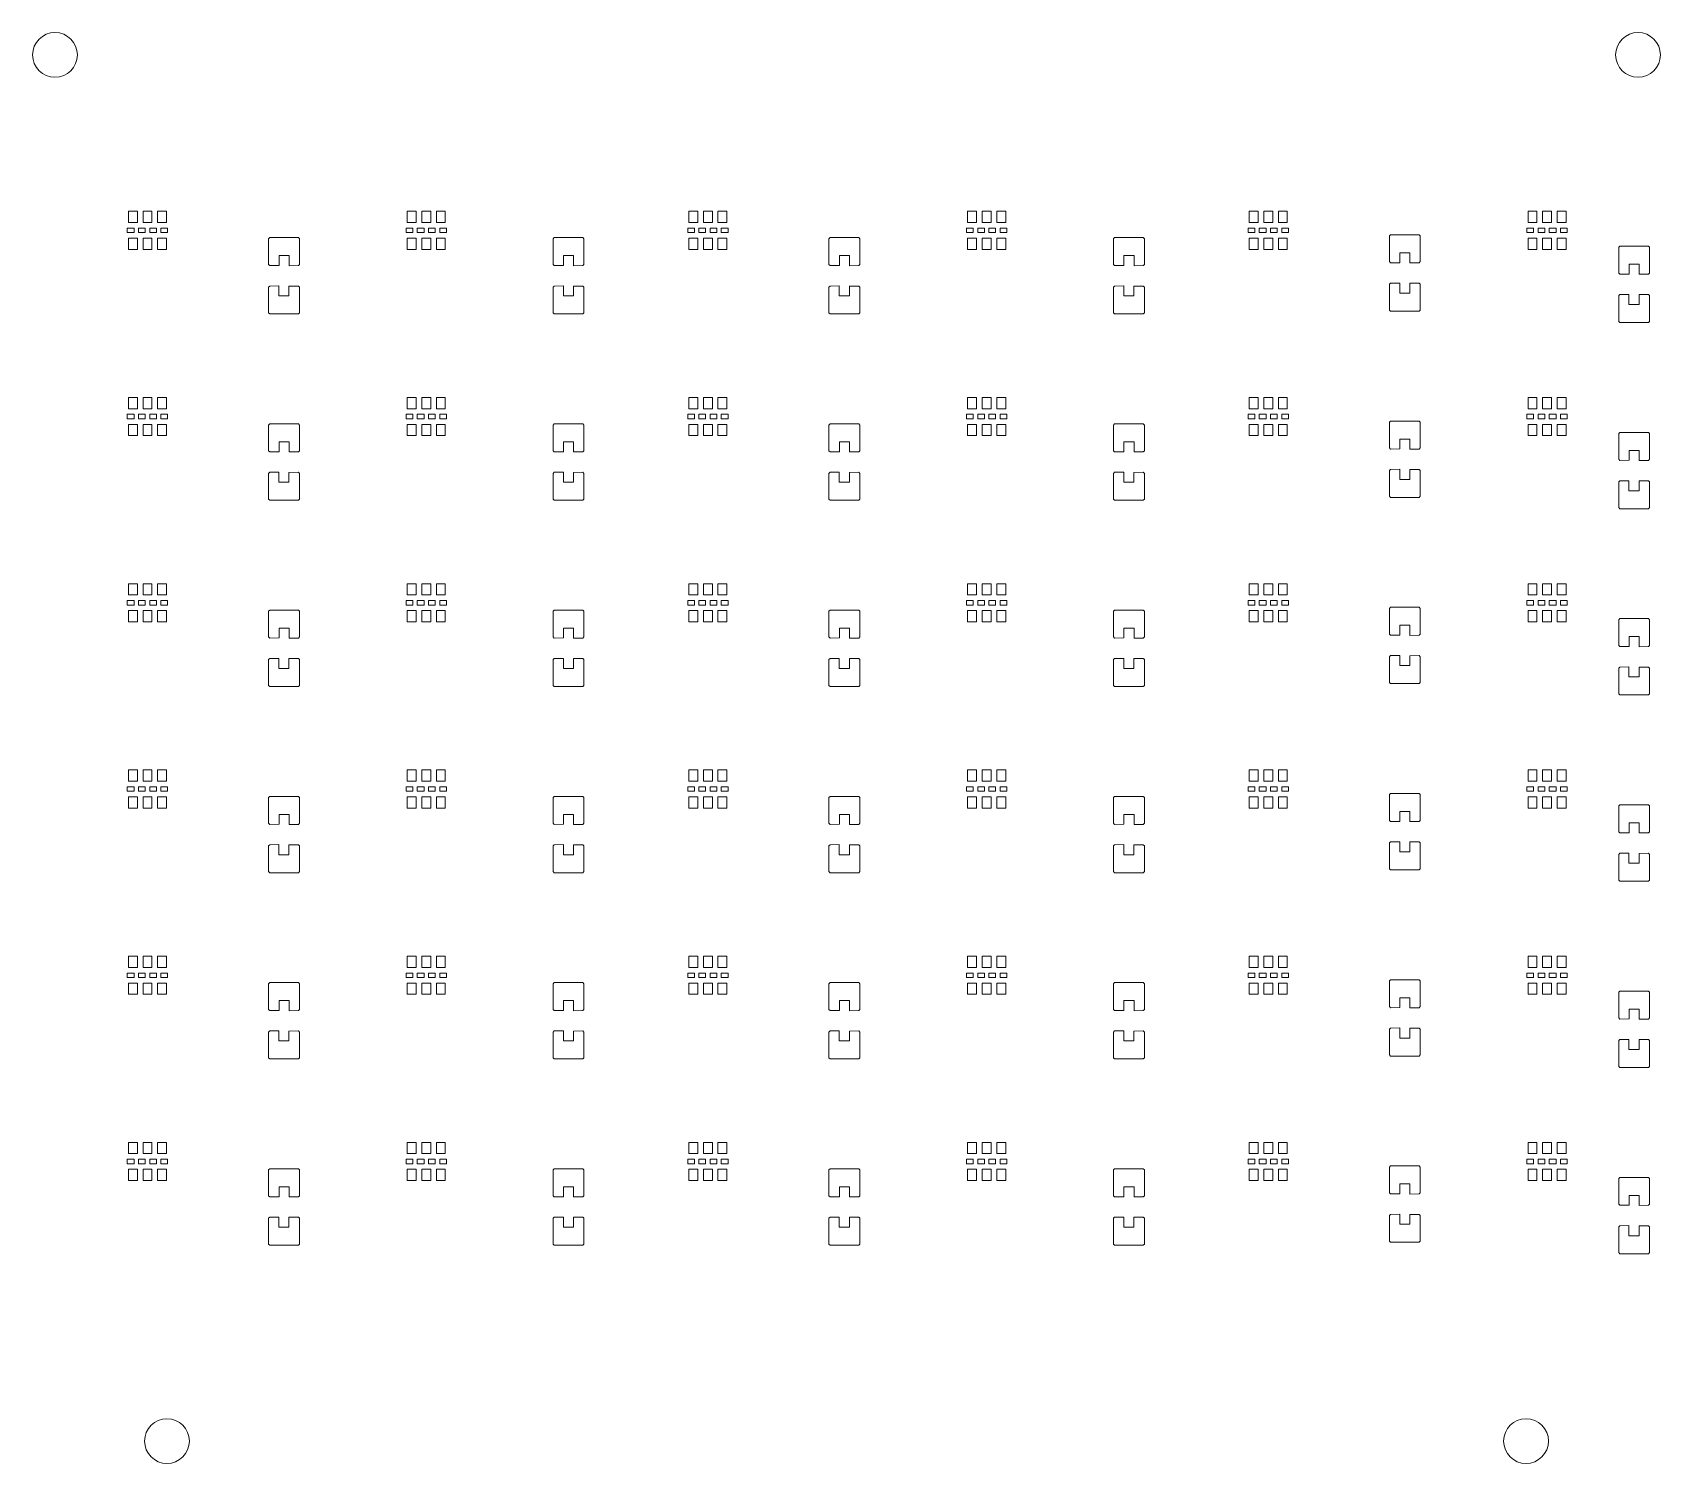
# Model space of a CAD drawing. Header units: millimetres. Extents: x 65 to 141, y 93 to 236.
# Drawn here: x 68.3 to 140.9, y 171.9 to 235.8 of the extents above; entities that cross this region are included whole.
import ezdxf

# ---------------------------------------------------------------- set-up
doc = ezdxf.new("R2010")
doc.units = ezdxf.units.MM
doc.header["$MEASUREMENT"] = 0
doc.layers.add('Multi-Layer', color=7, linetype='Continuous', lineweight=0)

# ---------------------------------------------------------------- blocks, each defined once
blk = doc.blocks.new('Block_0')
at = {"layer": 'Multi-Layer', "color": 1, "lineweight": 9, "true_color": 0xff0000}
for points in [[(72.948, 227.825), (72.548, 227.825), (72.548, 227.325), (72.948, 227.325)], [(73.598, 227.825), (73.198, 227.825), (73.198, 227.325), (73.598, 227.325)], [(74.248, 227.825), (73.848, 227.825), (73.848, 227.325), (74.248, 227.325)], [(85.394, 227.325), (85.394, 227.825), (84.994, 227.825), (84.994, 227.325)], [(86.044, 227.825), (85.644, 227.825), (85.644, 227.325), (86.044, 227.325)], [(86.294, 227.825), (86.294, 227.325), (86.694, 227.325), (86.694, 227.825)], [(97.967, 227.325), (97.967, 227.825), (97.567, 227.825), (97.567, 227.325)], [(98.617, 227.825), (98.217, 227.825), (98.217, 227.325), (98.617, 227.325)], [(98.867, 227.825), (98.867, 227.325), (99.267, 227.325), (99.267, 227.825)], [(110.413, 227.325), (110.413, 227.825), (110.013, 227.825), (110.013, 227.325)], [(111.063, 227.825), (110.663, 227.825), (110.663, 227.325), (111.063, 227.325)], [(111.313, 227.825), (111.313, 227.325), (111.713, 227.325), (111.713, 227.825)], [(122.986, 227.325), (122.986, 227.825), (122.586, 227.825), (122.586, 227.325)], [(123.636, 227.825), (123.236, 227.825), (123.236, 227.325), (123.636, 227.325)], [(124.286, 227.825), (123.886, 227.825), (123.886, 227.325), (124.286, 227.325)], [(135.432, 227.825), (135.032, 227.825), (135.032, 227.325), (135.432, 227.325)], [(136.082, 227.825), (135.682, 227.825), (135.682, 227.325), (136.082, 227.325)], [(136.332, 227.825), (136.332, 227.325), (136.732, 227.325), (136.732, 227.825)], [(72.498, 227.075), (72.498, 226.875), (72.798, 226.875), (72.798, 227.075)], [(72.998, 227.075), (72.998, 226.875), (73.298, 226.875), (73.298, 227.075)], [(73.798, 227.075), (73.498, 227.075), (73.498, 226.875), (73.798, 226.875)], [(74.298, 227.075), (73.998, 227.075), (73.998, 226.875), (74.298, 226.875)], [(84.944, 227.075), (84.944, 226.875), (85.244, 226.875), (85.244, 227.075)], [(85.444, 227.075), (85.444, 226.875), (85.744, 226.875), (85.744, 227.075)], [(86.244, 226.875), (86.244, 227.075), (85.944, 227.075), (85.944, 226.875)], [(86.744, 227.075), (86.444, 227.075), (86.444, 226.875), (86.744, 226.875)], [(97.517, 227.075), (97.517, 226.875), (97.817, 226.875), (97.817, 227.075)], [(98.017, 227.075), (98.017, 226.875), (98.317, 226.875), (98.317, 227.075)], [(98.817, 226.875), (98.817, 227.075), (98.517, 227.075), (98.517, 226.875)], [(99.317, 227.075), (99.017, 227.075), (99.017, 226.875), (99.317, 226.875)], [(109.963, 227.075), (109.963, 226.875), (110.263, 226.875), (110.263, 227.075)], [(110.463, 227.075), (110.463, 226.875), (110.763, 226.875), (110.763, 227.075)], [(111.263, 226.875), (111.263, 227.075), (110.963, 227.075), (110.963, 226.875)], [(111.763, 227.075), (111.463, 227.075), (111.463, 226.875), (111.763, 226.875)], [(122.536, 227.075), (122.536, 226.875), (122.836, 226.875), (122.836, 227.075)], [(123.036, 227.075), (123.036, 226.875), (123.336, 226.875), (123.336, 227.075)], [(123.836, 227.075), (123.536, 227.075), (123.536, 226.875), (123.836, 226.875)], [(124.336, 227.075), (124.036, 227.075), (124.036, 226.875), (124.336, 226.875)], [(128.842, 226.725), (128.842, 225.575), (128.892, 225.525), (129.312, 225.53), (129.312, 225.97), (129.762, 225.97), (129.762, 225.52), (130.172, 225.525), (130.222, 225.575), (130.222, 226.725), (130.172, 226.775), (128.892, 226.775)], [(134.982, 227.075), (134.982, 226.875), (135.282, 226.875), (135.282, 227.075)], [(135.482, 227.075), (135.482, 226.875), (135.782, 226.875), (135.782, 227.075)], [(136.282, 226.875), (136.282, 227.075), (135.982, 227.075), (135.982, 226.875)], [(136.782, 227.075), (136.482, 227.075), (136.482, 226.875), (136.782, 226.875)], [(72.948, 226.625), (72.548, 226.625), (72.548, 226.125), (72.948, 226.125)], [(73.598, 226.625), (73.198, 226.625), (73.198, 226.125), (73.598, 226.125)], [(73.848, 226.625), (73.848, 226.125), (74.248, 226.125), (74.248, 226.625)], [(78.804, 226.598), (78.804, 225.448), (78.854, 225.398), (79.274, 225.403), (79.274, 225.843), (79.724, 225.843), (79.724, 225.393), (80.134, 225.398), (80.184, 225.448), (80.184, 226.598), (80.134, 226.648), (78.854, 226.648)], [(85.394, 226.125), (85.394, 226.625), (84.994, 226.625), (84.994, 226.125)], [(85.644, 226.625), (85.644, 226.125), (86.044, 226.125), (86.044, 226.625)], [(86.294, 226.625), (86.294, 226.125), (86.694, 226.125), (86.694, 226.625)], [(91.504, 226.598), (91.504, 225.448), (91.554, 225.398), (91.974, 225.403), (91.974, 225.843), (92.424, 225.843), (92.424, 225.393), (92.834, 225.398), (92.884, 225.448), (92.884, 226.598), (92.834, 226.648), (91.554, 226.648)], [(97.967, 226.125), (97.967, 226.625), (97.567, 226.625), (97.567, 226.125)], [(98.217, 226.625), (98.217, 226.125), (98.617, 226.125), (98.617, 226.625)], [(98.867, 226.625), (98.867, 226.125), (99.267, 226.125), (99.267, 226.625)], [(103.823, 226.598), (103.823, 225.448), (103.873, 225.398), (104.293, 225.403), (104.293, 225.843), (104.743, 225.843), (104.743, 225.393), (105.153, 225.398), (105.203, 225.448), (105.203, 226.598), (105.153, 226.648), (103.873, 226.648)], [(110.413, 226.125), (110.413, 226.625), (110.013, 226.625), (110.013, 226.125)], [(110.663, 226.625), (110.663, 226.125), (111.063, 226.125), (111.063, 226.625)], [(111.313, 226.625), (111.313, 226.125), (111.713, 226.125), (111.713, 226.625)], [(116.523, 226.598), (116.523, 225.448), (116.573, 225.398), (116.993, 225.403), (116.993, 225.843), (117.443, 225.843), (117.443, 225.393), (117.853, 225.398), (117.903, 225.448), (117.903, 226.598), (117.853, 226.648), (116.573, 226.648)], [(122.986, 226.125), (122.986, 226.625), (122.586, 226.625), (122.586, 226.125)], [(123.236, 226.625), (123.236, 226.125), (123.636, 226.125), (123.636, 226.625)], [(123.886, 226.625), (123.886, 226.125), (124.286, 226.125), (124.286, 226.625)], [(135.432, 226.125), (135.432, 226.625), (135.032, 226.625), (135.032, 226.125)], [(136.082, 226.125), (136.082, 226.625), (135.682, 226.625), (135.682, 226.125)], [(136.332, 226.625), (136.332, 226.125), (136.732, 226.125), (136.732, 226.625)], [(140.459, 226.217), (140.409, 226.267), (139.129, 226.267), (139.079, 226.217), (139.079, 225.067), (139.129, 225.017), (139.549, 225.022), (139.549, 225.462), (139.999, 225.462), (139.999, 225.012), (140.409, 225.017), (140.459, 225.067)], [(130.222, 223.415), (130.222, 224.565), (130.172, 224.615), (129.752, 224.61), (129.752, 224.17), (129.302, 224.17), (129.302, 224.62), (128.892, 224.615), (128.842, 224.565), (128.842, 223.415), (128.892, 223.365), (130.172, 223.365)], [(80.184, 224.438), (80.134, 224.488), (79.714, 224.483), (79.714, 224.043), (79.264, 224.043), (79.264, 224.493), (78.854, 224.488), (78.804, 224.438), (78.804, 223.288), (78.854, 223.238), (80.134, 223.238), (80.184, 223.288)], [(92.884, 224.438), (92.834, 224.488), (92.414, 224.483), (92.414, 224.043), (91.964, 224.043), (91.964, 224.493), (91.554, 224.488), (91.504, 224.438), (91.504, 223.288), (91.554, 223.238), (92.834, 223.238), (92.884, 223.288)], [(105.203, 223.288), (105.203, 224.438), (105.153, 224.488), (104.733, 224.483), (104.733, 224.043), (104.283, 224.043), (104.283, 224.493), (103.873, 224.488), (103.823, 224.438), (103.823, 223.288), (103.873, 223.238), (105.153, 223.238)], [(117.903, 224.438), (117.853, 224.488), (117.433, 224.483), (117.433, 224.043), (116.983, 224.043), (116.983, 224.493), (116.573, 224.488), (116.523, 224.438), (116.523, 223.288), (116.573, 223.238), (117.853, 223.238), (117.903, 223.288)], [(140.459, 222.907), (140.459, 224.057), (140.409, 224.107), (139.989, 224.102), (139.989, 223.662), (139.539, 223.662), (139.539, 224.112), (139.129, 224.107), (139.079, 224.057), (139.079, 222.907), (139.129, 222.857), (140.409, 222.857)], [(72.548, 219.508), (72.548, 219.008), (72.948, 219.008), (72.948, 219.508)], [(73.198, 219.508), (73.198, 219.008), (73.598, 219.008), (73.598, 219.508)], [(73.848, 219.508), (73.848, 219.008), (74.248, 219.008), (74.248, 219.508)], [(85.394, 219.008), (85.394, 219.508), (84.994, 219.508), (84.994, 219.008)], [(85.644, 219.508), (85.644, 219.008), (86.044, 219.008), (86.044, 219.508)], [(86.294, 219.508), (86.294, 219.008), (86.694, 219.008), (86.694, 219.508)], [(97.967, 219.008), (97.967, 219.508), (97.567, 219.508), (97.567, 219.008)], [(98.217, 219.508), (98.217, 219.008), (98.617, 219.008), (98.617, 219.508)], [(98.867, 219.508), (98.867, 219.008), (99.267, 219.008), (99.267, 219.508)], [(110.413, 219.008), (110.413, 219.508), (110.013, 219.508), (110.013, 219.008)], [(110.663, 219.508), (110.663, 219.008), (111.063, 219.008), (111.063, 219.508)], [(111.313, 219.508), (111.313, 219.008), (111.713, 219.008), (111.713, 219.508)], [(122.986, 219.008), (122.986, 219.508), (122.586, 219.508), (122.586, 219.008)], [(123.236, 219.508), (123.236, 219.008), (123.636, 219.008), (123.636, 219.508)], [(123.886, 219.508), (123.886, 219.008), (124.286, 219.008), (124.286, 219.508)], [(135.432, 219.008), (135.432, 219.508), (135.032, 219.508), (135.032, 219.008)], [(136.082, 219.008), (136.082, 219.508), (135.682, 219.508), (135.682, 219.008)], [(136.332, 219.508), (136.332, 219.008), (136.732, 219.008), (136.732, 219.508)], [(72.498, 218.758), (72.498, 218.558), (72.798, 218.558), (72.798, 218.758)], [(72.998, 218.758), (72.998, 218.558), (73.298, 218.558), (73.298, 218.758)], [(73.798, 218.558), (73.798, 218.758), (73.498, 218.758), (73.498, 218.558)], [(74.298, 218.558), (74.298, 218.758), (73.998, 218.758), (73.998, 218.558)], [(84.944, 218.758), (84.944, 218.558), (85.244, 218.558), (85.244, 218.758)], [(85.444, 218.758), (85.444, 218.558), (85.744, 218.558), (85.744, 218.758)], [(86.244, 218.558), (86.244, 218.758), (85.944, 218.758), (85.944, 218.558)], [(86.744, 218.758), (86.444, 218.758), (86.444, 218.558), (86.744, 218.558)], [(97.517, 218.758), (97.517, 218.558), (97.817, 218.558), (97.817, 218.758)], [(98.017, 218.758), (98.017, 218.558), (98.317, 218.558), (98.317, 218.758)], [(98.817, 218.558), (98.817, 218.758), (98.517, 218.758), (98.517, 218.558)], [(99.317, 218.758), (99.017, 218.758), (99.017, 218.558), (99.317, 218.558)], [(109.963, 218.758), (109.963, 218.558), (110.263, 218.558), (110.263, 218.758)], [(110.463, 218.758), (110.463, 218.558), (110.763, 218.558), (110.763, 218.758)], [(111.263, 218.558), (111.263, 218.758), (110.963, 218.758), (110.963, 218.558)], [(111.763, 218.758), (111.463, 218.758), (111.463, 218.558), (111.763, 218.558)], [(122.536, 218.758), (122.536, 218.558), (122.836, 218.558), (122.836, 218.758)], [(123.036, 218.758), (123.036, 218.558), (123.336, 218.558), (123.336, 218.758)], [(123.536, 218.558), (123.836, 218.558), (123.836, 218.758), (123.536, 218.758)], [(124.336, 218.558), (124.336, 218.758), (124.036, 218.758), (124.036, 218.558)], [(134.982, 218.758), (134.982, 218.558), (135.282, 218.558), (135.282, 218.758)], [(135.482, 218.758), (135.482, 218.558), (135.782, 218.558), (135.782, 218.758)], [(136.282, 218.558), (136.282, 218.758), (135.982, 218.758), (135.982, 218.558)], [(136.782, 218.758), (136.482, 218.758), (136.482, 218.558), (136.782, 218.558)], [(72.948, 218.308), (72.548, 218.308), (72.548, 217.808), (72.948, 217.808)], [(73.198, 218.308), (73.198, 217.808), (73.598, 217.808), (73.598, 218.308)], [(73.848, 218.308), (73.848, 217.808), (74.248, 217.808), (74.248, 218.308)], [(78.804, 218.281), (78.804, 217.131), (78.854, 217.081), (79.274, 217.086), (79.274, 217.526), (79.724, 217.526), (79.724, 217.076), (80.134, 217.081), (80.184, 217.131), (80.184, 218.281), (80.134, 218.331), (78.854, 218.331)], [(85.394, 217.808), (85.394, 218.308), (84.994, 218.308), (84.994, 217.808)], [(85.644, 218.308), (85.644, 217.808), (86.044, 217.808), (86.044, 218.308)], [(86.294, 218.308), (86.294, 217.808), (86.694, 217.808), (86.694, 218.308)], [(91.504, 218.281), (91.504, 217.131), (91.554, 217.081), (91.974, 217.086), (91.974, 217.526), (92.424, 217.526), (92.424, 217.076), (92.834, 217.081), (92.884, 217.131), (92.884, 218.281), (92.834, 218.331), (91.554, 218.331)], [(97.967, 217.808), (97.967, 218.308), (97.567, 218.308), (97.567, 217.808)], [(98.217, 218.308), (98.217, 217.808), (98.617, 217.808), (98.617, 218.308)], [(98.867, 218.308), (98.867, 217.808), (99.267, 217.808), (99.267, 218.308)], [(103.823, 218.281), (103.823, 217.131), (103.873, 217.081), (104.293, 217.086), (104.293, 217.526), (104.743, 217.526), (104.743, 217.076), (105.153, 217.081), (105.203, 217.131), (105.203, 218.281), (105.153, 218.331), (103.873, 218.331)], [(110.413, 217.808), (110.413, 218.308), (110.013, 218.308), (110.013, 217.808)], [(110.663, 218.308), (110.663, 217.808), (111.063, 217.808), (111.063, 218.308)], [(111.313, 218.308), (111.313, 217.808), (111.713, 217.808), (111.713, 218.308)], [(116.523, 218.281), (116.523, 217.131), (116.573, 217.081), (116.993, 217.086), (116.993, 217.526), (117.443, 217.526), (117.443, 217.076), (117.853, 217.081), (117.903, 217.131), (117.903, 218.281), (117.853, 218.331), (116.573, 218.331)], [(122.986, 217.808), (122.986, 218.308), (122.586, 218.308), (122.586, 217.808)], [(123.636, 217.808), (123.636, 218.308), (123.236, 218.308), (123.236, 217.808)], [(123.886, 218.308), (123.886, 217.808), (124.286, 217.808), (124.286, 218.308)], [(128.842, 218.408), (128.842, 217.258), (128.892, 217.208), (129.312, 217.213), (129.312, 217.653), (129.762, 217.653), (129.762, 217.203), (130.172, 217.208), (130.222, 217.258), (130.222, 218.408), (130.172, 218.458), (128.892, 218.458)], [(135.432, 217.808), (135.432, 218.308), (135.032, 218.308), (135.032, 217.808)], [(136.082, 217.808), (136.082, 218.308), (135.682, 218.308), (135.682, 217.808)], [(136.332, 218.308), (136.332, 217.808), (136.732, 217.808), (136.732, 218.308)], [(139.079, 217.9), (139.079, 216.75), (139.129, 216.7), (139.549, 216.705), (139.549, 217.145), (139.999, 217.145), (139.999, 216.695), (140.409, 216.7), (140.459, 216.75), (140.459, 217.9), (140.409, 217.95), (139.129, 217.95)], [(80.184, 216.121), (80.134, 216.171), (79.714, 216.166), (79.714, 215.726), (79.264, 215.726), (79.264, 216.176), (78.854, 216.171), (78.804, 216.121), (78.804, 214.971), (78.854, 214.921), (80.134, 214.921), (80.184, 214.971)], [(92.884, 216.121), (92.834, 216.171), (92.414, 216.166), (92.414, 215.726), (91.964, 215.726), (91.964, 216.176), (91.554, 216.171), (91.504, 216.121), (91.504, 214.971), (91.554, 214.921), (92.834, 214.921), (92.884, 214.971)], [(105.203, 214.971), (105.203, 216.121), (105.153, 216.171), (104.733, 216.166), (104.733, 215.726), (104.283, 215.726), (104.283, 216.176), (103.873, 216.171), (103.823, 216.121), (103.823, 214.971), (103.873, 214.921), (105.153, 214.921)], [(117.903, 216.121), (117.853, 216.171), (117.433, 216.166), (117.433, 215.726), (116.983, 215.726), (116.983, 216.176), (116.573, 216.171), (116.523, 216.121), (116.523, 214.971), (116.573, 214.921), (117.853, 214.921), (117.903, 214.971)], [(130.222, 215.098), (130.222, 216.248), (130.172, 216.298), (129.752, 216.293), (129.752, 215.853), (129.302, 215.853), (129.302, 216.303), (128.892, 216.298), (128.842, 216.248), (128.842, 215.098), (128.892, 215.048), (130.172, 215.048)], [(140.459, 214.59), (140.459, 215.74), (140.409, 215.79), (139.989, 215.785), (139.989, 215.345), (139.539, 215.345), (139.539, 215.795), (139.129, 215.79), (139.079, 215.74), (139.079, 214.59), (139.129, 214.54), (140.409, 214.54)], [(72.548, 211.192), (72.548, 210.692), (72.948, 210.692), (72.948, 211.192)], [(73.198, 211.192), (73.198, 210.692), (73.598, 210.692), (73.598, 211.192)], [(73.848, 211.192), (73.848, 210.692), (74.248, 210.692), (74.248, 211.192)], [(85.394, 210.692), (85.394, 211.192), (84.994, 211.192), (84.994, 210.692)], [(85.644, 211.192), (85.644, 210.692), (86.044, 210.692), (86.044, 211.192)], [(86.294, 211.192), (86.294, 210.692), (86.694, 210.692), (86.694, 211.192)], [(97.967, 210.692), (97.967, 211.192), (97.567, 211.192), (97.567, 210.692)], [(98.217, 211.192), (98.217, 210.692), (98.617, 210.692), (98.617, 211.192)], [(98.867, 211.192), (98.867, 210.692), (99.267, 210.692), (99.267, 211.192)], [(110.413, 210.692), (110.413, 211.192), (110.013, 211.192), (110.013, 210.692)], [(110.663, 211.192), (110.663, 210.692), (111.063, 210.692), (111.063, 211.192)], [(111.313, 211.192), (111.313, 210.692), (111.713, 210.692), (111.713, 211.192)], [(122.986, 210.692), (122.986, 211.192), (122.586, 211.192), (122.586, 210.692)], [(123.236, 211.192), (123.236, 210.692), (123.636, 210.692), (123.636, 211.192)], [(123.886, 211.192), (123.886, 210.692), (124.286, 210.692), (124.286, 211.192)], [(135.432, 210.692), (135.432, 211.192), (135.032, 211.192), (135.032, 210.692)], [(136.082, 210.692), (136.082, 211.192), (135.682, 211.192), (135.682, 210.692)], [(136.332, 211.192), (136.332, 210.692), (136.732, 210.692), (136.732, 211.192)], [(72.498, 210.442), (72.498, 210.242), (72.798, 210.242), (72.798, 210.442)], [(72.998, 210.442), (72.998, 210.242), (73.298, 210.242), (73.298, 210.442)], [(73.798, 210.242), (73.798, 210.442), (73.498, 210.442), (73.498, 210.242)], [(74.298, 210.242), (74.298, 210.442), (73.998, 210.442), (73.998, 210.242)], [(84.944, 210.442), (84.944, 210.242), (85.244, 210.242), (85.244, 210.442)], [(85.444, 210.442), (85.444, 210.242), (85.744, 210.242), (85.744, 210.442)], [(86.244, 210.242), (86.244, 210.442), (85.944, 210.442), (85.944, 210.242)], [(86.744, 210.442), (86.444, 210.442), (86.444, 210.242), (86.744, 210.242)], [(97.517, 210.442), (97.517, 210.242), (97.817, 210.242), (97.817, 210.442)], [(98.017, 210.442), (98.017, 210.242), (98.317, 210.242), (98.317, 210.442)], [(98.817, 210.242), (98.817, 210.442), (98.517, 210.442), (98.517, 210.242)], [(99.317, 210.442), (99.017, 210.442), (99.017, 210.242), (99.317, 210.242)], [(109.963, 210.442), (109.963, 210.242), (110.263, 210.242), (110.263, 210.442)], [(110.463, 210.442), (110.463, 210.242), (110.763, 210.242), (110.763, 210.442)], [(111.263, 210.242), (111.263, 210.442), (110.963, 210.442), (110.963, 210.242)], [(111.763, 210.442), (111.463, 210.442), (111.463, 210.242), (111.763, 210.242)], [(122.536, 210.442), (122.536, 210.242), (122.836, 210.242), (122.836, 210.442)], [(123.036, 210.442), (123.036, 210.242), (123.336, 210.242), (123.336, 210.442)], [(123.536, 210.442), (123.536, 210.242), (123.836, 210.242), (123.836, 210.442)], [(124.336, 210.242), (124.336, 210.442), (124.036, 210.442), (124.036, 210.242)], [(128.842, 210.092), (128.842, 208.942), (128.892, 208.892), (129.312, 208.897), (129.312, 209.337), (129.762, 209.337), (129.762, 208.887), (130.172, 208.892), (130.222, 208.942), (130.222, 210.092), (130.172, 210.142), (128.892, 210.142)], [(134.982, 210.442), (134.982, 210.242), (135.282, 210.242), (135.282, 210.442)], [(135.482, 210.442), (135.482, 210.242), (135.782, 210.242), (135.782, 210.442)], [(136.282, 210.242), (136.282, 210.442), (135.982, 210.442), (135.982, 210.242)], [(136.782, 210.442), (136.482, 210.442), (136.482, 210.242), (136.782, 210.242)], [(72.948, 209.992), (72.548, 209.992), (72.548, 209.492), (72.948, 209.492)], [(73.198, 209.992), (73.198, 209.492), (73.598, 209.492), (73.598, 209.992)], [(73.848, 209.992), (73.848, 209.492), (74.248, 209.492), (74.248, 209.992)], [(78.804, 209.965), (78.804, 208.815), (78.854, 208.765), (79.274, 208.77), (79.274, 209.21), (79.724, 209.21), (79.724, 208.76), (80.134, 208.765), (80.184, 208.815), (80.184, 209.965), (80.134, 210.015), (78.854, 210.015)], [(85.394, 209.492), (85.394, 209.992), (84.994, 209.992), (84.994, 209.492)], [(85.644, 209.992), (85.644, 209.492), (86.044, 209.492), (86.044, 209.992)], [(86.294, 209.992), (86.294, 209.492), (86.694, 209.492), (86.694, 209.992)], [(91.504, 209.965), (91.504, 208.815), (91.554, 208.765), (91.974, 208.77), (91.974, 209.21), (92.424, 209.21), (92.424, 208.76), (92.834, 208.765), (92.884, 208.815), (92.884, 209.965), (92.834, 210.015), (91.554, 210.015)], [(97.967, 209.492), (97.967, 209.992), (97.567, 209.992), (97.567, 209.492)], [(98.217, 209.992), (98.217, 209.492), (98.617, 209.492), (98.617, 209.992)], [(98.867, 209.992), (98.867, 209.492), (99.267, 209.492), (99.267, 209.992)], [(103.823, 209.965), (103.823, 208.815), (103.873, 208.765), (104.293, 208.77), (104.293, 209.21), (104.743, 209.21), (104.743, 208.76), (105.153, 208.765), (105.203, 208.815), (105.203, 209.965), (105.153, 210.015), (103.873, 210.015)], [(110.413, 209.492), (110.413, 209.992), (110.013, 209.992), (110.013, 209.492)], [(110.663, 209.992), (110.663, 209.492), (111.063, 209.492), (111.063, 209.992)], [(111.313, 209.992), (111.313, 209.492), (111.713, 209.492), (111.713, 209.992)], [(116.523, 209.965), (116.523, 208.815), (116.573, 208.765), (116.993, 208.77), (116.993, 209.21), (117.443, 209.21), (117.443, 208.76), (117.853, 208.765), (117.903, 208.815), (117.903, 209.965), (117.853, 210.015), (116.573, 210.015)], [(122.986, 209.492), (122.986, 209.992), (122.586, 209.992), (122.586, 209.492)], [(123.236, 209.992), (123.236, 209.492), (123.636, 209.492), (123.636, 209.992)], [(123.886, 209.992), (123.886, 209.492), (124.286, 209.492), (124.286, 209.992)], [(135.432, 209.492), (135.432, 209.992), (135.032, 209.992), (135.032, 209.492)], [(136.082, 209.492), (136.082, 209.992), (135.682, 209.992), (135.682, 209.492)], [(136.332, 209.992), (136.332, 209.492), (136.732, 209.492), (136.732, 209.992)], [(139.079, 209.584), (139.079, 208.434), (139.129, 208.384), (139.549, 208.389), (139.549, 208.829), (139.999, 208.829), (139.999, 208.379), (140.409, 208.384), (140.459, 208.434), (140.459, 209.584), (140.409, 209.634), (139.129, 209.634)], [(80.184, 207.805), (80.134, 207.855), (79.714, 207.85), (79.714, 207.41), (79.264, 207.41), (79.264, 207.86), (78.854, 207.855), (78.804, 207.805), (78.804, 206.655), (78.854, 206.605), (80.134, 206.605), (80.184, 206.655)], [(92.884, 207.805), (92.834, 207.855), (92.414, 207.85), (92.414, 207.41), (91.964, 207.41), (91.964, 207.86), (91.554, 207.855), (91.504, 207.805), (91.504, 206.655), (91.554, 206.605), (92.834, 206.605), (92.884, 206.655)], [(105.203, 206.655), (105.203, 207.805), (105.153, 207.855), (104.733, 207.85), (104.733, 207.41), (104.283, 207.41), (104.283, 207.86), (103.873, 207.855), (103.823, 207.805), (103.823, 206.655), (103.873, 206.605), (105.153, 206.605)], [(117.903, 207.805), (117.853, 207.855), (117.433, 207.85), (117.433, 207.41), (116.983, 207.41), (116.983, 207.86), (116.573, 207.855), (116.523, 207.805), (116.523, 206.655), (116.573, 206.605), (117.853, 206.605), (117.903, 206.655)], [(130.222, 206.782), (130.222, 207.932), (130.172, 207.982), (129.752, 207.977), (129.752, 207.537), (129.302, 207.537), (129.302, 207.987), (128.892, 207.982), (128.842, 207.932), (128.842, 206.782), (128.892, 206.732), (130.172, 206.732)], [(140.459, 206.274), (140.459, 207.424), (140.409, 207.474), (139.989, 207.469), (139.989, 207.029), (139.539, 207.029), (139.539, 207.479), (139.129, 207.474), (139.079, 207.424), (139.079, 206.274), (139.129, 206.224), (140.409, 206.224)], [(72.548, 202.875), (72.548, 202.375), (72.948, 202.375), (72.948, 202.875)], [(73.198, 202.875), (73.198, 202.375), (73.598, 202.375), (73.598, 202.875)], [(73.848, 202.875), (73.848, 202.375), (74.248, 202.375), (74.248, 202.875)], [(85.394, 202.375), (85.394, 202.875), (84.994, 202.875), (84.994, 202.375)], [(85.644, 202.875), (85.644, 202.375), (86.044, 202.375), (86.044, 202.875)], [(86.294, 202.875), (86.294, 202.375), (86.694, 202.375), (86.694, 202.875)], [(97.967, 202.375), (97.967, 202.875), (97.567, 202.875), (97.567, 202.375)], [(98.217, 202.875), (98.217, 202.375), (98.617, 202.375), (98.617, 202.875)], [(98.867, 202.875), (98.867, 202.375), (99.267, 202.375), (99.267, 202.875)], [(110.413, 202.375), (110.413, 202.875), (110.013, 202.875), (110.013, 202.375)], [(110.663, 202.875), (110.663, 202.375), (111.063, 202.375), (111.063, 202.875)], [(111.313, 202.875), (111.313, 202.375), (111.713, 202.375), (111.713, 202.875)], [(122.986, 202.375), (122.986, 202.875), (122.586, 202.875), (122.586, 202.375)], [(123.236, 202.875), (123.236, 202.375), (123.636, 202.375), (123.636, 202.875)], [(123.886, 202.875), (123.886, 202.375), (124.286, 202.375), (124.286, 202.875)], [(135.432, 202.375), (135.432, 202.875), (135.032, 202.875), (135.032, 202.375)], [(136.082, 202.375), (136.082, 202.875), (135.682, 202.875), (135.682, 202.375)], [(136.332, 202.875), (136.332, 202.375), (136.732, 202.375), (136.732, 202.875)], [(72.498, 202.125), (72.498, 201.925), (72.798, 201.925), (72.798, 202.125)], [(72.998, 202.125), (72.998, 201.925), (73.298, 201.925), (73.298, 202.125)], [(73.798, 201.925), (73.798, 202.125), (73.498, 202.125), (73.498, 201.925)], [(74.298, 201.925), (74.298, 202.125), (73.998, 202.125), (73.998, 201.925)], [(84.944, 202.125), (84.944, 201.925), (85.244, 201.925), (85.244, 202.125)], [(85.444, 202.125), (85.444, 201.925), (85.744, 201.925), (85.744, 202.125)], [(86.244, 201.925), (86.244, 202.125), (85.944, 202.125), (85.944, 201.925)], [(86.744, 202.125), (86.444, 202.125), (86.444, 201.925), (86.744, 201.925)], [(97.517, 202.125), (97.517, 201.925), (97.817, 201.925), (97.817, 202.125)], [(98.017, 202.125), (98.017, 201.925), (98.317, 201.925), (98.317, 202.125)], [(98.817, 201.925), (98.817, 202.125), (98.517, 202.125), (98.517, 201.925)], [(99.317, 202.125), (99.017, 202.125), (99.017, 201.925), (99.317, 201.925)], [(109.963, 202.125), (109.963, 201.925), (110.263, 201.925), (110.263, 202.125)], [(110.463, 202.125), (110.463, 201.925), (110.763, 201.925), (110.763, 202.125)], [(111.263, 201.925), (111.263, 202.125), (110.963, 202.125), (110.963, 201.925)], [(111.763, 202.125), (111.463, 202.125), (111.463, 201.925), (111.763, 201.925)], [(122.536, 202.125), (122.536, 201.925), (122.836, 201.925), (122.836, 202.125)], [(123.036, 202.125), (123.036, 201.925), (123.336, 201.925), (123.336, 202.125)], [(123.536, 201.925), (123.836, 201.925), (123.836, 202.125), (123.536, 202.125)], [(124.336, 201.925), (124.336, 202.125), (124.036, 202.125), (124.036, 201.925)], [(134.982, 202.125), (134.982, 201.925), (135.282, 201.925), (135.282, 202.125)], [(135.482, 202.125), (135.482, 201.925), (135.782, 201.925), (135.782, 202.125)], [(136.282, 201.925), (136.282, 202.125), (135.982, 202.125), (135.982, 201.925)], [(136.782, 202.125), (136.482, 202.125), (136.482, 201.925), (136.782, 201.925)], [(72.948, 201.675), (72.548, 201.675), (72.548, 201.175), (72.948, 201.175)], [(73.198, 201.675), (73.198, 201.175), (73.598, 201.175), (73.598, 201.675)], [(73.848, 201.675), (73.848, 201.175), (74.248, 201.175), (74.248, 201.675)], [(78.804, 201.648), (78.804, 200.498), (78.854, 200.448), (79.274, 200.453), (79.274, 200.893), (79.724, 200.893), (79.724, 200.443), (80.134, 200.448), (80.184, 200.498), (80.184, 201.648), (80.134, 201.698), (78.854, 201.698)], [(85.394, 201.175), (85.394, 201.675), (84.994, 201.675), (84.994, 201.175)], [(85.644, 201.675), (85.644, 201.175), (86.044, 201.175), (86.044, 201.675)], [(86.294, 201.675), (86.294, 201.175), (86.694, 201.175), (86.694, 201.675)], [(91.504, 201.648), (91.504, 200.498), (91.554, 200.448), (91.974, 200.453), (91.974, 200.893), (92.424, 200.893), (92.424, 200.443), (92.834, 200.448), (92.884, 200.498), (92.884, 201.648), (92.834, 201.698), (91.554, 201.698)], [(97.967, 201.175), (97.967, 201.675), (97.567, 201.675), (97.567, 201.175)], [(98.217, 201.675), (98.217, 201.175), (98.617, 201.175), (98.617, 201.675)], [(98.867, 201.675), (98.867, 201.175), (99.267, 201.175), (99.267, 201.675)], [(103.823, 201.648), (103.823, 200.498), (103.873, 200.448), (104.293, 200.453), (104.293, 200.893), (104.743, 200.893), (104.743, 200.443), (105.153, 200.448), (105.203, 200.498), (105.203, 201.648), (105.153, 201.698), (103.873, 201.698)], [(110.413, 201.175), (110.413, 201.675), (110.013, 201.675), (110.013, 201.175)], [(110.663, 201.675), (110.663, 201.175), (111.063, 201.175), (111.063, 201.675)], [(111.313, 201.675), (111.313, 201.175), (111.713, 201.175), (111.713, 201.675)], [(116.523, 201.648), (116.523, 200.498), (116.573, 200.448), (116.993, 200.453), (116.993, 200.893), (117.443, 200.893), (117.443, 200.443), (117.853, 200.448), (117.903, 200.498), (117.903, 201.648), (117.853, 201.698), (116.573, 201.698)], [(122.986, 201.175), (122.986, 201.675), (122.586, 201.675), (122.586, 201.175)], [(123.636, 201.175), (123.636, 201.675), (123.236, 201.675), (123.236, 201.175)], [(123.886, 201.675), (123.886, 201.175), (124.286, 201.175), (124.286, 201.675)], [(128.842, 201.775), (128.842, 200.625), (128.892, 200.575), (129.312, 200.58), (129.312, 201.02), (129.762, 201.02), (129.762, 200.57), (130.172, 200.575), (130.222, 200.625), (130.222, 201.775), (130.172, 201.825), (128.892, 201.825)], [(135.432, 201.175), (135.432, 201.675), (135.032, 201.675), (135.032, 201.175)], [(136.082, 201.175), (136.082, 201.675), (135.682, 201.675), (135.682, 201.175)], [(136.332, 201.675), (136.332, 201.175), (136.732, 201.175), (136.732, 201.675)], [(139.079, 201.267), (139.079, 200.117), (139.129, 200.067), (139.549, 200.072), (139.549, 200.512), (139.999, 200.512), (139.999, 200.062), (140.409, 200.067), (140.459, 200.117), (140.459, 201.267), (140.409, 201.317), (139.129, 201.317)], [(80.184, 199.488), (80.134, 199.538), (79.714, 199.533), (79.714, 199.093), (79.264, 199.093), (79.264, 199.543), (78.854, 199.538), (78.804, 199.488), (78.804, 198.338), (78.854, 198.288), (80.134, 198.288), (80.184, 198.338)], [(92.884, 199.488), (92.834, 199.538), (92.414, 199.533), (92.414, 199.093), (91.964, 199.093), (91.964, 199.543), (91.554, 199.538), (91.504, 199.488), (91.504, 198.338), (91.554, 198.288), (92.834, 198.288), (92.884, 198.338)], [(105.203, 198.338), (105.203, 199.488), (105.153, 199.538), (104.733, 199.533), (104.733, 199.093), (104.283, 199.093), (104.283, 199.543), (103.873, 199.538), (103.823, 199.488), (103.823, 198.338), (103.873, 198.288), (105.153, 198.288)], [(117.903, 199.488), (117.853, 199.538), (117.433, 199.533), (117.433, 199.093), (116.983, 199.093), (116.983, 199.543), (116.573, 199.538), (116.523, 199.488), (116.523, 198.338), (116.573, 198.288), (117.853, 198.288), (117.903, 198.338)], [(130.222, 198.465), (130.222, 199.615), (130.172, 199.665), (129.752, 199.66), (129.752, 199.22), (129.302, 199.22), (129.302, 199.67), (128.892, 199.665), (128.842, 199.615), (128.842, 198.465), (128.892, 198.415), (130.172, 198.415)], [(140.459, 197.957), (140.459, 199.107), (140.409, 199.157), (139.989, 199.152), (139.989, 198.712), (139.539, 198.712), (139.539, 199.162), (139.129, 199.157), (139.079, 199.107), (139.079, 197.957), (139.129, 197.907), (140.409, 197.907)], [(72.548, 194.558), (72.548, 194.058), (72.948, 194.058), (72.948, 194.558)], [(73.198, 194.558), (73.198, 194.058), (73.598, 194.058), (73.598, 194.558)], [(73.848, 194.558), (73.848, 194.058), (74.248, 194.058), (74.248, 194.558)], [(85.394, 194.058), (85.394, 194.558), (84.994, 194.558), (84.994, 194.058)], [(85.644, 194.558), (85.644, 194.058), (86.044, 194.058), (86.044, 194.558)], [(86.294, 194.558), (86.294, 194.058), (86.694, 194.058), (86.694, 194.558)], [(97.967, 194.058), (97.967, 194.558), (97.567, 194.558), (97.567, 194.058)], [(98.217, 194.558), (98.217, 194.058), (98.617, 194.058), (98.617, 194.558)], [(98.867, 194.558), (98.867, 194.058), (99.267, 194.058), (99.267, 194.558)], [(110.413, 194.058), (110.413, 194.558), (110.013, 194.558), (110.013, 194.058)], [(110.663, 194.558), (110.663, 194.058), (111.063, 194.058), (111.063, 194.558)], [(111.313, 194.558), (111.313, 194.058), (111.713, 194.058), (111.713, 194.558)], [(122.986, 194.058), (122.986, 194.558), (122.586, 194.558), (122.586, 194.058)], [(123.236, 194.558), (123.236, 194.058), (123.636, 194.058), (123.636, 194.558)], [(123.886, 194.558), (123.886, 194.058), (124.286, 194.058), (124.286, 194.558)], [(135.432, 194.058), (135.432, 194.558), (135.032, 194.558), (135.032, 194.058)], [(136.082, 194.058), (136.082, 194.558), (135.682, 194.558), (135.682, 194.058)], [(136.332, 194.558), (136.332, 194.058), (136.732, 194.058), (136.732, 194.558)], [(72.498, 193.809), (72.498, 193.609), (72.798, 193.609), (72.798, 193.809)], [(72.948, 193.359), (72.548, 193.359), (72.548, 192.859), (72.948, 192.859)], [(72.998, 193.809), (72.998, 193.609), (73.298, 193.609), (73.298, 193.809)], [(73.198, 193.359), (73.198, 192.859), (73.598, 192.859), (73.598, 193.359)], [(73.798, 193.609), (73.798, 193.809), (73.498, 193.809), (73.498, 193.609)], [(73.848, 193.359), (73.848, 192.859), (74.248, 192.859), (74.248, 193.359)], [(74.298, 193.609), (74.298, 193.809), (73.998, 193.809), (73.998, 193.609)], [(78.804, 193.332), (78.804, 192.182), (78.854, 192.132), (79.274, 192.137), (79.274, 192.577), (79.724, 192.577), (79.724, 192.126), (80.134, 192.132), (80.184, 192.182), (80.184, 193.332), (80.134, 193.382), (78.854, 193.382)], [(84.944, 193.809), (84.944, 193.609), (85.244, 193.609), (85.244, 193.809)], [(85.394, 192.859), (85.394, 193.359), (84.994, 193.359), (84.994, 192.859)], [(85.444, 193.809), (85.444, 193.609), (85.744, 193.609), (85.744, 193.809)], [(85.644, 193.359), (85.644, 192.859), (86.044, 192.859), (86.044, 193.359)], [(86.244, 193.609), (86.244, 193.809), (85.944, 193.809), (85.944, 193.609)], [(86.294, 193.359), (86.294, 192.859), (86.694, 192.859), (86.694, 193.359)], [(86.744, 193.809), (86.444, 193.809), (86.444, 193.609), (86.744, 193.609)], [(91.504, 193.332), (91.504, 192.182), (91.554, 192.132), (91.974, 192.137), (91.974, 192.577), (92.424, 192.577), (92.424, 192.126), (92.834, 192.132), (92.884, 192.182), (92.884, 193.332), (92.834, 193.382), (91.554, 193.382)], [(97.517, 193.809), (97.517, 193.609), (97.817, 193.609), (97.817, 193.809)], [(97.967, 192.859), (97.967, 193.359), (97.567, 193.359), (97.567, 192.859)], [(98.017, 193.809), (98.017, 193.609), (98.317, 193.609), (98.317, 193.809)], [(98.217, 193.359), (98.217, 192.859), (98.617, 192.859), (98.617, 193.359)], [(98.817, 193.609), (98.817, 193.809), (98.517, 193.809), (98.517, 193.609)], [(98.867, 193.359), (98.867, 192.859), (99.267, 192.859), (99.267, 193.359)], [(99.317, 193.809), (99.017, 193.809), (99.017, 193.609), (99.317, 193.609)], [(103.823, 193.332), (103.823, 192.182), (103.873, 192.132), (104.293, 192.137), (104.293, 192.577), (104.743, 192.577), (104.743, 192.126), (105.153, 192.132), (105.203, 192.182), (105.203, 193.332), (105.153, 193.382), (103.873, 193.382)], [(109.963, 193.809), (109.963, 193.609), (110.263, 193.609), (110.263, 193.809)], [(110.413, 192.859), (110.413, 193.359), (110.013, 193.359), (110.013, 192.859)], [(110.463, 193.809), (110.463, 193.609), (110.763, 193.609), (110.763, 193.809)], [(110.663, 193.359), (110.663, 192.859), (111.063, 192.859), (111.063, 193.359)], [(111.263, 193.609), (111.263, 193.809), (110.963, 193.809), (110.963, 193.609)], [(111.313, 193.359), (111.313, 192.859), (111.713, 192.859), (111.713, 193.359)], [(111.763, 193.809), (111.463, 193.809), (111.463, 193.609), (111.763, 193.609)], [(116.523, 193.332), (116.523, 192.182), (116.573, 192.132), (116.993, 192.137), (116.993, 192.577), (117.443, 192.577), (117.443, 192.126), (117.853, 192.132), (117.903, 192.182), (117.903, 193.332), (117.853, 193.382), (116.573, 193.382)], [(122.536, 193.809), (122.536, 193.609), (122.836, 193.609), (122.836, 193.809)], [(122.986, 192.859), (122.986, 193.359), (122.586, 193.359), (122.586, 192.859)], [(123.036, 193.809), (123.036, 193.609), (123.336, 193.609), (123.336, 193.809)], [(123.236, 193.359), (123.236, 192.859), (123.636, 192.859), (123.636, 193.359)], [(123.536, 193.809), (123.536, 193.609), (123.836, 193.609), (123.836, 193.809)], [(123.886, 193.359), (123.886, 192.859), (124.286, 192.859), (124.286, 193.359)], [(124.336, 193.609), (124.336, 193.809), (124.036, 193.809), (124.036, 193.609)], [(128.842, 193.459), (128.842, 192.309), (128.892, 192.259), (129.312, 192.264), (129.312, 192.704), (129.762, 192.704), (129.762, 192.253), (130.172, 192.259), (130.222, 192.309), (130.222, 193.459), (130.172, 193.509), (128.892, 193.509)], [(134.982, 193.809), (134.982, 193.609), (135.282, 193.609), (135.282, 193.809)], [(135.432, 192.859), (135.432, 193.359), (135.032, 193.359), (135.032, 192.859)], [(135.482, 193.809), (135.482, 193.609), (135.782, 193.609), (135.782, 193.809)], [(136.082, 192.859), (136.082, 193.359), (135.682, 193.359), (135.682, 192.859)], [(136.282, 193.609), (136.282, 193.809), (135.982, 193.809), (135.982, 193.609)], [(136.332, 193.359), (136.332, 192.859), (136.732, 192.859), (136.732, 193.359)], [(136.782, 193.809), (136.482, 193.809), (136.482, 193.609), (136.782, 193.609)], [(139.079, 192.951), (139.079, 191.801), (139.129, 191.751), (139.549, 191.756), (139.549, 192.196), (139.999, 192.196), (139.999, 191.745), (140.409, 191.751), (140.459, 191.801), (140.459, 192.951), (140.409, 193.001), (139.129, 193.001)], [(80.184, 191.172), (80.134, 191.222), (79.714, 191.217), (79.714, 190.777), (79.264, 190.777), (79.264, 191.227), (78.854, 191.222), (78.804, 191.172), (78.804, 190.022), (78.854, 189.972), (80.134, 189.972), (80.184, 190.022)], [(92.884, 191.172), (92.834, 191.222), (92.414, 191.217), (92.414, 190.777), (91.964, 190.777), (91.964, 191.227), (91.554, 191.222), (91.504, 191.172), (91.504, 190.022), (91.554, 189.972), (92.834, 189.972), (92.884, 190.022)], [(105.203, 190.022), (105.203, 191.172), (105.153, 191.222), (104.733, 191.217), (104.733, 190.777), (104.283, 190.777), (104.283, 191.227), (103.873, 191.222), (103.823, 191.172), (103.823, 190.022), (103.873, 189.972), (105.153, 189.972)], [(117.903, 191.172), (117.853, 191.222), (117.433, 191.217), (117.433, 190.777), (116.983, 190.777), (116.983, 191.227), (116.573, 191.222), (116.523, 191.172), (116.523, 190.022), (116.573, 189.972), (117.853, 189.972), (117.903, 190.022)], [(130.222, 190.149), (130.222, 191.299), (130.172, 191.349), (129.752, 191.344), (129.752, 190.904), (129.302, 190.904), (129.302, 191.354), (128.892, 191.349), (128.842, 191.299), (128.842, 190.149), (128.892, 190.099), (130.172, 190.099)], [(140.459, 189.641), (140.459, 190.791), (140.409, 190.841), (139.989, 190.836), (139.989, 190.396), (139.539, 190.396), (139.539, 190.846), (139.129, 190.841), (139.079, 190.791), (139.079, 189.641), (139.129, 189.591), (140.409, 189.591)], [(72.548, 186.242), (72.548, 185.742), (72.948, 185.742), (72.948, 186.242)], [(73.198, 186.242), (73.198, 185.742), (73.598, 185.742), (73.598, 186.242)], [(73.848, 186.242), (73.848, 185.742), (74.248, 185.742), (74.248, 186.242)], [(85.394, 185.742), (85.394, 186.242), (84.994, 186.242), (84.994, 185.742)], [(85.644, 186.242), (85.644, 185.742), (86.044, 185.742), (86.044, 186.242)], [(86.294, 186.242), (86.294, 185.742), (86.694, 185.742), (86.694, 186.242)], [(97.967, 185.742), (97.967, 186.242), (97.567, 186.242), (97.567, 185.742)], [(98.217, 186.242), (98.217, 185.742), (98.617, 185.742), (98.617, 186.242)], [(98.867, 186.242), (98.867, 185.742), (99.267, 185.742), (99.267, 186.242)], [(110.413, 185.742), (110.413, 186.242), (110.013, 186.242), (110.013, 185.742)], [(110.663, 186.242), (110.663, 185.742), (111.063, 185.742), (111.063, 186.242)], [(111.313, 186.242), (111.313, 185.742), (111.713, 185.742), (111.713, 186.242)], [(122.986, 185.742), (122.986, 186.242), (122.586, 186.242), (122.586, 185.742)], [(123.236, 186.242), (123.236, 185.742), (123.636, 185.742), (123.636, 186.242)], [(123.886, 186.242), (123.886, 185.742), (124.286, 185.742), (124.286, 186.242)], [(135.432, 185.742), (135.432, 186.242), (135.032, 186.242), (135.032, 185.742)], [(136.082, 185.742), (136.082, 186.242), (135.682, 186.242), (135.682, 185.742)], [(136.332, 186.242), (136.332, 185.742), (136.732, 185.742), (136.732, 186.242)], [(72.498, 185.492), (72.498, 185.292), (72.798, 185.292), (72.798, 185.492)], [(72.998, 185.492), (72.998, 185.292), (73.298, 185.292), (73.298, 185.492)], [(73.798, 185.292), (73.798, 185.492), (73.498, 185.492), (73.498, 185.292)], [(74.298, 185.292), (74.298, 185.492), (73.998, 185.492), (73.998, 185.292)], [(84.944, 185.492), (84.944, 185.292), (85.244, 185.292), (85.244, 185.492)], [(85.444, 185.492), (85.444, 185.292), (85.744, 185.292), (85.744, 185.492)], [(86.244, 185.292), (86.244, 185.492), (85.944, 185.492), (85.944, 185.292)], [(86.744, 185.492), (86.444, 185.492), (86.444, 185.292), (86.744, 185.292)], [(97.517, 185.492), (97.517, 185.292), (97.817, 185.292), (97.817, 185.492)], [(98.017, 185.492), (98.017, 185.292), (98.317, 185.292), (98.317, 185.492)], [(98.817, 185.292), (98.817, 185.492), (98.517, 185.492), (98.517, 185.292)], [(99.317, 185.492), (99.017, 185.492), (99.017, 185.292), (99.317, 185.292)], [(109.963, 185.492), (109.963, 185.292), (110.263, 185.292), (110.263, 185.492)], [(110.463, 185.492), (110.463, 185.292), (110.763, 185.292), (110.763, 185.492)], [(111.263, 185.292), (111.263, 185.492), (110.963, 185.492), (110.963, 185.292)], [(111.763, 185.492), (111.463, 185.492), (111.463, 185.292), (111.763, 185.292)], [(122.536, 185.492), (122.536, 185.292), (122.836, 185.292), (122.836, 185.492)], [(123.036, 185.492), (123.036, 185.292), (123.336, 185.292), (123.336, 185.492)], [(123.836, 185.292), (123.836, 185.492), (123.536, 185.492), (123.536, 185.292)], [(124.336, 185.292), (124.336, 185.492), (124.036, 185.492), (124.036, 185.292)], [(134.982, 185.492), (134.982, 185.292), (135.282, 185.292), (135.282, 185.492)], [(135.482, 185.492), (135.482, 185.292), (135.782, 185.292), (135.782, 185.492)], [(136.282, 185.292), (136.282, 185.492), (135.982, 185.492), (135.982, 185.292)], [(136.782, 185.492), (136.482, 185.492), (136.482, 185.292), (136.782, 185.292)], [(72.548, 184.542), (72.948, 184.542), (72.948, 185.042), (72.548, 185.042)], [(73.198, 184.542), (73.598, 184.542), (73.598, 185.042), (73.198, 185.042)], [(73.848, 185.042), (73.848, 184.542), (74.248, 184.542), (74.248, 185.042)], [(78.804, 185.015), (78.804, 183.865), (78.854, 183.815), (79.274, 183.82), (79.274, 184.26), (79.724, 184.26), (79.724, 183.81), (80.134, 183.815), (80.184, 183.865), (80.184, 185.015), (80.134, 185.065), (78.854, 185.065)], [(84.994, 184.542), (85.394, 184.542), (85.394, 185.042), (84.994, 185.042)], [(85.644, 184.542), (86.044, 184.542), (86.044, 185.042), (85.644, 185.042)], [(86.294, 185.042), (86.294, 184.542), (86.694, 184.542), (86.694, 185.042)], [(91.504, 185.015), (91.504, 183.865), (91.554, 183.815), (91.974, 183.82), (91.974, 184.26), (92.424, 184.26), (92.424, 183.81), (92.834, 183.815), (92.884, 183.865), (92.884, 185.015), (92.834, 185.065), (91.554, 185.065)], [(97.567, 184.542), (97.967, 184.542), (97.967, 185.042), (97.567, 185.042)], [(98.217, 184.542), (98.617, 184.542), (98.617, 185.042), (98.217, 185.042)], [(98.867, 185.042), (98.867, 184.542), (99.267, 184.542), (99.267, 185.042)], [(103.823, 185.015), (103.823, 183.865), (103.873, 183.815), (104.293, 183.82), (104.293, 184.26), (104.743, 184.26), (104.743, 183.81), (105.153, 183.815), (105.203, 183.865), (105.203, 185.015), (105.153, 185.065), (103.873, 185.065)], [(110.013, 184.542), (110.413, 184.542), (110.413, 185.042), (110.013, 185.042)], [(110.663, 184.542), (111.063, 184.542), (111.063, 185.042), (110.663, 185.042)], [(111.313, 185.042), (111.313, 184.542), (111.713, 184.542), (111.713, 185.042)], [(116.523, 185.015), (116.523, 183.865), (116.573, 183.815), (116.993, 183.82), (116.993, 184.26), (117.443, 184.26), (117.443, 183.81), (117.853, 183.815), (117.903, 183.865), (117.903, 185.015), (117.853, 185.065), (116.573, 185.065)], [(122.586, 184.542), (122.986, 184.542), (122.986, 185.042), (122.586, 185.042)], [(123.236, 184.542), (123.636, 184.542), (123.636, 185.042), (123.236, 185.042)], [(123.886, 185.042), (123.886, 184.542), (124.286, 184.542), (124.286, 185.042)], [(128.842, 185.142), (128.842, 183.992), (128.892, 183.942), (129.312, 183.947), (129.312, 184.387), (129.762, 184.387), (129.762, 183.937), (130.172, 183.942), (130.222, 183.992), (130.222, 185.142), (130.172, 185.192), (128.892, 185.192)], [(135.032, 184.542), (135.432, 184.542), (135.432, 185.042), (135.032, 185.042)], [(136.082, 184.542), (136.082, 185.042), (135.682, 185.042), (135.682, 184.542)], [(136.332, 185.042), (136.332, 184.542), (136.732, 184.542), (136.732, 185.042)], [(139.079, 183.484), (139.129, 183.434), (139.549, 183.439), (139.549, 183.879), (139.999, 183.879), (139.999, 183.429), (140.409, 183.434), (140.459, 183.484), (140.459, 184.634), (140.409, 184.684), (139.129, 184.684), (139.079, 184.634)], [(78.804, 181.705), (78.854, 181.655), (80.134, 181.655), (80.184, 181.705), (80.184, 182.855), (80.134, 182.905), (79.714, 182.9), (79.714, 182.46), (79.264, 182.46), (79.264, 182.91), (78.854, 182.905), (78.804, 182.855)], [(91.504, 181.705), (91.554, 181.655), (92.834, 181.655), (92.884, 181.705), (92.884, 182.855), (92.834, 182.905), (92.414, 182.9), (92.414, 182.46), (91.964, 182.46), (91.964, 182.91), (91.554, 182.905), (91.504, 182.855)], [(103.823, 181.705), (103.873, 181.655), (105.153, 181.655), (105.203, 181.705), (105.203, 182.855), (105.153, 182.905), (104.733, 182.9), (104.733, 182.46), (104.283, 182.46), (104.283, 182.91), (103.873, 182.905), (103.823, 182.855)], [(116.523, 181.705), (116.573, 181.655), (117.853, 181.655), (117.903, 181.705), (117.903, 182.855), (117.853, 182.905), (117.433, 182.9), (117.433, 182.46), (116.983, 182.46), (116.983, 182.91), (116.573, 182.905), (116.523, 182.855)], [(128.842, 181.832), (128.892, 181.782), (130.172, 181.782), (130.222, 181.832), (130.222, 182.982), (130.172, 183.032), (129.752, 183.027), (129.752, 182.587), (129.302, 182.587), (129.302, 183.037), (128.892, 183.032), (128.842, 182.982)], [(139.079, 181.324), (139.129, 181.274), (140.409, 181.274), (140.459, 181.324), (140.459, 182.474), (140.409, 182.524), (139.989, 182.519), (139.989, 182.079), (139.539, 182.079), (139.539, 182.529), (139.129, 182.524), (139.079, 182.474)]]:
    blk.add_lwpolyline(points, close=True, dxfattribs=at)
for centre in [(69.267, 234.807), (139.944, 234.807)]:
    blk.add_circle(centre, 1, dxfattribs=at)
for points in [[(75.267, 172.907), (75.267, 173.46), (74.819, 173.907), (74.267, 173.907), (73.715, 173.907), (73.267, 173.46), (73.267, 172.907), (73.267, 172.355), (73.715, 171.907), (74.267, 171.907), (74.819, 171.907), (75.267, 172.355), (75.267, 172.907)], [(135.944, 172.907), (135.944, 173.46), (135.496, 173.907), (134.944, 173.907), (134.391, 173.907), (133.944, 173.46), (133.944, 172.907), (133.944, 172.355), (134.391, 171.907), (134.944, 171.907), (135.496, 171.907), (135.944, 172.355), (135.944, 172.907)]]:
    blk.add_open_spline(points, degree=3, knots=[0, 0, 0, 0, 1, 1, 1, 2, 2, 2, 3, 3, 3, 4, 4, 4, 4], dxfattribs=at)

msp = doc.modelspace()

# ---------------------------------------------------------------- block references
at = {"layer": 'Multi-Layer'}
msp.add_blockref('Block_0', (0, 0), dxfattribs=at)

doc.saveas('drawing.dxf')
